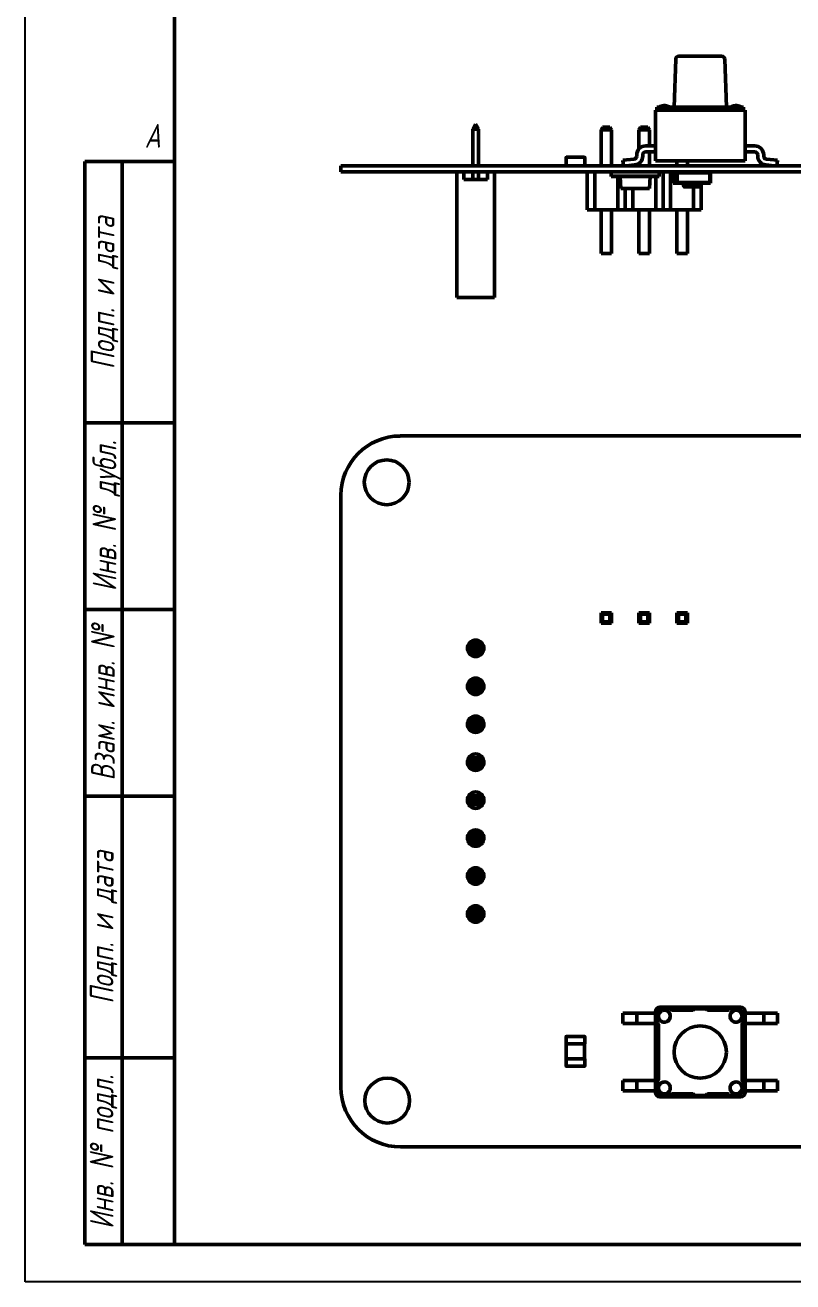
# Model space of a CAD drawing. Header units: millimetres. Extents: x -309 to 752, y -52 to 188.
# Drawn here: x 0 to 51.4, y 0 to 84.1 of the extents above; entities that cross this region are included whole.
import ezdxf
from ezdxf.enums import TextEntityAlignment as Align

# ---------------------------------------------------------------- set-up
doc = ezdxf.new("R2010")
doc.units = ezdxf.units.MM
doc.header["$LTSCALE"] = 0.5
for name, color, linetype, lineweight in [('Видимый контур (ГОСТ)', 7, 'Continuous', 50), ('Кромка (ГОСТ)', 7, 'Continuous', 50), ('Обозначение (ГОСТ)', 7, 'Continuous', 25), ('Эскизная геометрия (ГОСТ)', 7, 'Continuous', 50)]:
    doc.layers.add(name, color=color, linetype=linetype, lineweight=lineweight)
doc.styles.add('Альтернативный текст (ГОСТ)', font='', dxfattribs={"width": 0.8})
doc.styles.get('Альтернативный текст (ГОСТ)').set_extended_font_data('Arial', italic=True)

# ---------------------------------------------------------------- blocks, each defined once
blk = doc.blocks.new('Рамки ГОСТ - Рамка')
at = {"layer": 'Кромка (ГОСТ)', "lineweight": 25}
for p, q in [((0, 0), (0, 297)), ((420, 0), (0, 0))]:
    blk.add_line(p, q, dxfattribs=at)
at = {"layer": 'Кромка (ГОСТ)'}
for p, q in [((20, 292), (20, 5)), ((20, 5), (415, 5))]:
    blk.add_line(p, q, dxfattribs=at)
at = {"layer": 'Кромка (ГОСТ)', "insert": (16, 155), "char_height": 3.17, "width": 5.1335, "attachment_point": 1, "style": 'Альтернативный текст (ГОСТ)'}
blk.add_mtext('\\fGOST Common|b0|i1;\\H3.1700;A', dxfattribs=at)
blk = doc.blocks.new('ГОСТ - Доп. графы 1')
at = {"layer": 'Эскизная геометрия (ГОСТ)'}
for p, q in [((-12, 0), (-12, 145)), ((-12, 145), (0, 145)), ((-7, 145), (-7, 0)), ((-12, 110), (-7, 110)), ((-7, 110), (0, 110)), ((-12, 85), (-7, 85)), ((-7, 85), (0, 85)), ((-12, 60), (-7, 60)), ((-7, 60), (0, 60)), ((-12, 25), (-7, 25)), ((-7, 25), (0, 25)), ((0, 0), (-12, 0))]:
    blk.add_line(p, q, dxfattribs=at)
at = {"layer": 'Обозначение (ГОСТ)', "char_height": 3.17, "attachment_point": 5, "rotation": 90, "style": 'Альтернативный текст (ГОСТ)'}
for s, insert, width in [('\\fGOST Common|b0|i1;\\H3.1700;Подп. и дата', (-9.37, 127.41), 34.7679), ('\\fGOST Common|b0|i1;\\H3.1700;Инв. № дубл.', (-8.95, 97.55), 24.8438), ('\\fGOST Common|b0|i1;\\H3.1700;Взам. инв. №', (-9.58, 72.53), 24.8669), ('\\fGOST Common|b0|i1;\\H3.1700;Подп. и дата', (-9.5, 42.47), 35.1486), ('\\fGOST Common|b0|i1;\\H3.1700;Инв. № подл.', (-9.5, 12.41), 24.9618)]:
    blk.add_mtext(s, dxfattribs=dict(at, insert=insert, width=width))
at = {"layer": 'Обозначение (ГОСТ)', "lineweight": 30, "flags": 17}
for tag, p in [('Подп._и_дата_2', (-3.53, 127.51)), ('Инв._номер_дубликата', (-3.41, 97.47)), ('Взамен_инв._номера', (-3.46, 72.53)), ('Подп._и_дата_1', (-3.42, 42.35)), ('ИНВЕНТАРНЫЙ_НОМЕР', (-3.33, 12.68))]:
    blk.add_attdef(tag, text='', height=3.17, rotation=90, dxfattribs=at).set_placement(p, align=Align.MIDDLE_CENTER)

msp = doc.modelspace()

# ---------------------------------------------------------------- linework, layer by layer
at = {"layer": 'Видимый контур (ГОСТ)'}
for p, q in [((43.548, 81.839), (43.436, 78.632)), ((43.748, 82.032), (46.624, 82.032)), ((46.824, 81.839), (46.936, 78.632)), ((42.186, 75.032), (42.186, 78.432)), ((42.186, 78.432), (42.486, 78.432)), ((42.286, 78.632), (42.786, 78.632)), ((42.286, 78.632), (42.286, 78.432)), ((42.386, 78.632), (42.386, 78.632)), ((42.486, 78.432), (47.886, 78.432)), ((42.786, 78.632), (43.144, 78.632)), ((43.144, 78.632), (43.215, 78.632)), ((43.186, 78.632), (43.186, 78.632)), ((43.215, 78.632), (43.257, 78.632)), ((43.257, 78.632), (43.327, 78.632)), ((43.327, 78.632), (44.644, 78.632)), ((44.644, 78.632), (44.715, 78.632)), ((44.715, 78.632), (44.757, 78.632)), ((44.757, 78.632), (44.827, 78.632)), ((44.827, 78.632), (45.544, 78.632)), ((45.544, 78.632), (45.615, 78.632)), ((45.615, 78.632), (45.657, 78.632)), ((45.657, 78.632), (45.727, 78.632)), ((45.727, 78.632), (47.044, 78.632)), ((47.044, 78.632), (47.115, 78.632)), ((47.115, 78.632), (47.157, 78.632)), ((47.157, 78.632), (47.227, 78.632)), ((47.186, 78.632), (47.186, 78.632)), ((47.186, 78.632), (47.186, 78.632)), ((47.227, 78.632), (47.586, 78.632)), ((47.586, 78.632), (48.086, 78.632)), ((47.886, 78.432), (48.186, 78.432)), ((47.986, 78.632), (47.986, 78.632)), ((47.986, 78.632), (47.986, 78.632)), ((48.086, 78.632), (48.086, 78.432)), ((48.186, 78.432), (48.186, 75.032)), ((29.956, 77.144), (30.156, 77.491)), ((30.156, 77.491), (30.356, 77.144)), ((29.956, 74.702), (29.956, 77.144)), ((30.356, 77.144), (29.956, 77.144)), ((30.356, 77.144), (30.356, 74.702)), ((38.546, 77.117), (38.646, 77.291)), ((38.546, 74.702), (38.546, 77.117)), ((39.246, 77.117), (38.546, 77.117)), ((39.146, 77.291), (38.646, 77.291)), ((39.246, 77.117), (39.146, 77.291)), ((39.246, 74.702), (39.246, 77.117)), ((41.086, 77.117), (41.186, 77.291)), ((41.086, 75.829), (41.086, 77.117)), ((41.786, 77.117), (41.086, 77.117)), ((41.686, 77.291), (41.186, 77.291)), ((41.786, 77.117), (41.686, 77.291)), ((41.786, 76.032), (41.786, 77.117)), ((41.536, 76.032), (42.186, 76.032)), ((48.836, 76.032), (48.186, 76.032)), ((36.211, 75.262), (36.211, 74.702)), ((37.451, 75.272), (36.221, 75.272)), ((37.461, 74.702), (37.461, 75.262)), ((40.757, 75.157), (40.009, 75.079)), ((40.048, 74.702), (40.009, 75.079)), ((40.936, 75.432), (40.936, 75.356)), ((41.086, 74.702), (41.086, 74.869)), ((41.336, 75.432), (41.336, 75.356)), ((41.536, 75.632), (42.186, 75.632)), ((41.786, 74.702), (41.786, 75.632)), ((42.486, 75.032), (42.186, 75.032)), ((42.486, 75.032), (47.886, 75.032)), ((43.626, 74.702), (43.626, 75.032)), ((44.326, 74.702), (44.326, 75.032)), ((48.186, 75.032), (47.886, 75.032)), ((48.836, 75.632), (48.186, 75.632)), ((49.036, 75.432), (49.036, 75.356)), ((49.436, 75.432), (49.436, 75.356)), ((49.615, 75.157), (50.363, 75.079)), ((50.363, 75.079), (50.323, 74.702)), ((21.136, 74.702), (21.136, 74.291)), ((25.136, 74.702), (21.136, 74.702)), ((25.136, 74.291), (21.136, 74.291)), ((25.136, 74.702), (95.936, 74.702)), ((25.136, 74.291), (95.936, 74.291)), ((28.886, 65.891), (28.886, 74.291)), ((29.356, 73.791), (29.356, 74.291)), ((29.956, 73.791), (29.956, 74.291)), ((30.356, 74.291), (30.356, 73.791)), ((30.956, 74.291), (30.956, 73.791)), ((31.426, 65.891), (31.426, 74.291)), ((37.626, 74.291), (37.626, 73.751)), ((38.126, 74.291), (38.126, 71.751)), ((39.236, 74.291), (39.236, 74.001)), ((40.799, 74.759), (40.254, 74.702)), ((42.436, 74.291), (42.436, 74.001)), ((42.706, 74.291), (42.706, 73.751)), ((42.706, 73.751), (42.706, 74.291)), ((43.206, 74.291), (43.206, 71.751)), ((43.386, 73.541), (43.386, 74.291)), ((43.436, 74.241), (43.466, 74.241)), ((43.436, 73.591), (43.436, 74.241)), ((43.436, 73.591), (43.436, 74.241)), ((43.466, 74.241), (43.436, 74.241)), ((43.466, 74.291), (43.466, 74.141)), ((43.466, 74.141), (43.586, 74.141)), ((43.586, 73.541), (43.586, 74.291)), ((43.636, 74.241), (43.986, 74.241)), ((43.636, 73.591), (43.636, 74.241)), ((43.636, 74.241), (45.836, 74.241)), ((43.636, 73.591), (43.636, 74.241)), ((43.986, 74.241), (43.986, 74.291)), ((44.746, 74.291), (44.746, 74.241)), ((45.246, 74.241), (45.246, 74.291)), ((45.286, 74.291), (45.286, 74.241)), ((45.486, 74.241), (45.486, 74.291)), ((45.836, 74.241), (45.486, 74.241)), ((45.836, 73.591), (45.836, 74.241)), ((45.836, 73.591), (45.836, 74.241)), ((45.886, 73.541), (45.886, 74.291)), ((49.573, 74.759), (50.117, 74.702)), ((30.956, 73.791), (29.356, 73.791)), ((37.626, 73.751), (37.626, 71.751)), ((42.436, 74.001), (39.236, 74.001)), ((39.236, 73.991), (39.236, 74.001)), ((42.436, 74.001), (39.236, 74.001)), ((39.236, 73.991), (39.836, 73.991)), ((39.666, 73.991), (39.666, 71.751)), ((39.836, 73.991), (41.836, 73.991)), ((39.836, 73.991), (39.878, 73.191)), ((39.878, 73.191), (41.794, 73.191)), ((40.166, 73.191), (40.166, 71.751)), ((40.166, 73.191), (40.166, 71.751)), ((40.666, 73.191), (40.666, 71.751)), ((41.794, 73.191), (41.836, 73.991)), ((42.436, 73.991), (41.836, 73.991)), ((41.849, 73.981), (41.849, 73.991)), ((41.849, 73.981), (42.148, 73.981)), ((42.148, 73.981), (42.148, 73.991)), ((42.206, 73.991), (42.206, 71.751)), ((42.436, 73.991), (42.436, 74.001)), ((42.706, 73.751), (42.706, 71.751)), ((42.706, 73.751), (42.706, 71.751)), ((43.386, 73.541), (43.586, 73.541)), ((43.436, 73.591), (43.586, 73.591)), ((43.586, 73.591), (43.436, 73.591)), ((43.586, 73.541), (43.786, 73.541)), ((43.636, 73.591), (43.786, 73.591)), ((45.836, 73.591), (43.636, 73.591)), ((43.786, 73.591), (43.786, 73.541)), ((43.786, 73.541), (43.986, 73.541)), ((43.943, 73.531), (43.943, 73.541)), ((43.986, 73.541), (43.986, 73.591)), ((43.986, 73.591), (45.486, 73.591)), ((43.986, 73.541), (45.486, 73.541)), ((44.083, 73.328), (44.026, 73.541)), ((44.131, 73.291), (44.159, 73.291)), ((44.139, 73.531), (44.139, 73.541)), ((44.159, 73.291), (44.228, 73.291)), ((45.044, 73.291), (44.228, 73.291)), ((44.278, 73.531), (44.278, 73.541)), ((44.4, 73.531), (44.4, 73.541)), ((44.441, 73.531), (44.441, 73.541)), ((44.579, 73.531), (44.579, 73.541)), ((44.713, 73.531), (44.713, 73.541)), ((44.746, 73.291), (44.746, 71.751)), ((44.749, 73.531), (44.749, 73.541)), ((44.779, 73.531), (44.779, 73.541)), ((44.779, 73.531), (44.885, 73.531)), ((44.885, 73.531), (44.885, 73.541)), ((45.021, 73.531), (45.021, 73.541)), ((45.044, 73.291), (45.112, 73.291)), ((45.057, 73.531), (45.057, 73.541)), ((45.112, 73.291), (45.14, 73.291)), ((45.243, 73.531), (45.188, 73.328)), ((45.195, 73.531), (45.195, 73.541)), ((45.246, 73.531), (45.246, 71.751)), ((45.328, 73.531), (45.328, 73.541)), ((45.486, 73.541), (45.486, 73.591)), ((45.486, 73.541), (45.686, 73.541)), ((45.836, 73.591), (45.686, 73.591)), ((45.686, 73.591), (45.686, 73.541)), ((45.886, 73.541), (45.686, 73.541)), ((38.126, 71.751), (37.626, 71.751)), ((39.666, 71.751), (38.126, 71.751)), ((38.546, 71.751), (38.546, 69.541)), ((39.246, 71.751), (39.246, 69.541)), ((40.166, 71.751), (39.666, 71.751)), ((40.666, 71.751), (40.166, 71.751)), ((42.206, 71.751), (40.666, 71.751)), ((41.086, 71.751), (41.086, 69.541)), ((41.786, 71.751), (41.786, 69.541)), ((42.706, 71.751), (42.206, 71.751)), ((43.206, 71.751), (42.706, 71.751)), ((44.746, 71.751), (43.206, 71.751)), ((43.626, 71.751), (43.626, 69.541)), ((44.326, 71.751), (44.326, 69.541)), ((45.246, 71.751), (44.746, 71.751)), ((38.546, 69.541), (38.546, 68.841)), ((39.246, 69.541), (39.246, 68.841)), ((41.086, 69.541), (41.086, 68.841)), ((41.786, 69.541), (41.786, 68.841)), ((43.626, 69.541), (43.626, 68.841)), ((44.326, 69.541), (44.326, 68.841)), ((38.546, 68.841), (39.246, 68.841)), ((41.086, 68.841), (41.786, 68.841)), ((43.626, 68.841), (44.326, 68.841)), ((28.886, 65.891), (31.426, 65.891)), ((95.936, 56.633), (25.102, 56.618)), ((21.136, 52.651), (21.136, 13.033)), ((38.546, 44.083), (38.546, 44.783)), ((38.546, 44.783), (39.246, 44.783)), ((38.646, 44.683), (38.546, 44.783)), ((38.646, 44.183), (38.646, 44.683)), ((38.646, 44.683), (39.146, 44.683)), ((39.146, 44.683), (39.246, 44.783)), ((39.146, 44.683), (39.146, 44.183)), ((39.246, 44.783), (39.246, 44.083)), ((41.086, 44.083), (41.086, 44.783)), ((41.086, 44.783), (41.786, 44.783)), ((41.186, 44.683), (41.086, 44.783)), ((41.186, 44.183), (41.186, 44.683)), ((41.186, 44.683), (41.686, 44.683)), ((41.686, 44.683), (41.786, 44.783)), ((41.686, 44.683), (41.686, 44.183)), ((41.786, 44.783), (41.786, 44.083)), ((43.626, 44.083), (43.626, 44.783)), ((43.626, 44.783), (44.326, 44.783)), ((43.726, 44.683), (43.626, 44.783)), ((43.726, 44.183), (43.726, 44.683)), ((43.726, 44.683), (44.226, 44.683)), ((44.226, 44.683), (44.326, 44.783)), ((44.226, 44.683), (44.226, 44.183)), ((44.326, 44.783), (44.326, 44.083)), ((38.546, 44.083), (38.646, 44.183)), ((39.246, 44.083), (38.546, 44.083)), ((39.146, 44.183), (38.646, 44.183)), ((39.246, 44.083), (39.146, 44.183)), ((41.086, 44.083), (41.186, 44.183)), ((41.786, 44.083), (41.086, 44.083)), ((41.686, 44.183), (41.186, 44.183)), ((41.786, 44.083), (41.686, 44.183)), ((43.626, 44.083), (43.726, 44.183)), ((44.326, 44.083), (43.626, 44.083)), ((44.226, 44.183), (43.726, 44.183)), ((44.326, 44.083), (44.226, 44.183)), ((29.956, 42.703), (29.956, 42.915)), ((30.356, 42.915), (30.356, 42.703)), ((29.806, 42.053), (29.806, 42.753)), ((29.806, 42.753), (29.956, 42.753)), ((29.956, 42.103), (29.956, 42.703)), ((29.956, 42.703), (30.356, 42.703)), ((30.156, 42.503), (29.956, 42.703)), ((29.956, 42.103), (30.156, 42.303)), ((29.956, 41.89), (29.956, 42.103)), ((30.356, 42.103), (29.956, 42.103)), ((30.356, 42.703), (30.156, 42.503)), ((30.156, 42.503), (30.156, 42.303)), ((30.156, 42.303), (30.356, 42.103)), ((30.356, 42.753), (30.506, 42.753)), ((30.356, 42.703), (30.356, 42.103)), ((30.356, 42.103), (30.356, 41.89)), ((30.506, 42.753), (30.506, 42.053)), ((29.956, 42.053), (29.806, 42.053)), ((30.506, 42.053), (30.356, 42.053)), ((29.806, 39.513), (29.806, 40.213)), ((29.806, 40.213), (29.956, 40.213)), ((29.956, 40.163), (29.956, 40.375)), ((29.956, 39.563), (29.956, 40.163)), ((29.956, 40.163), (30.356, 40.163)), ((30.156, 39.963), (29.956, 40.163)), ((29.956, 39.563), (30.156, 39.763)), ((29.956, 39.35), (29.956, 39.563)), ((30.356, 39.563), (29.956, 39.563)), ((30.356, 40.163), (30.156, 39.963)), ((30.156, 39.963), (30.156, 39.763)), ((30.156, 39.763), (30.356, 39.563)), ((30.356, 40.375), (30.356, 40.163)), ((30.356, 40.213), (30.506, 40.213)), ((30.356, 40.163), (30.356, 39.563)), ((30.356, 39.563), (30.356, 39.35)), ((30.506, 40.213), (30.506, 39.513)), ((29.956, 39.513), (29.806, 39.513)), ((30.506, 39.513), (30.356, 39.513)), ((29.806, 36.973), (29.806, 37.673)), ((29.806, 37.673), (29.956, 37.673)), ((29.956, 37.623), (29.956, 37.835)), ((29.956, 37.023), (29.956, 37.623)), ((29.956, 37.623), (30.356, 37.623)), ((30.156, 37.423), (29.956, 37.623)), ((29.956, 37.023), (30.156, 37.223)), ((29.956, 36.81), (29.956, 37.023)), ((30.356, 37.023), (29.956, 37.023)), ((30.356, 37.623), (30.156, 37.423)), ((30.156, 37.423), (30.156, 37.223)), ((30.156, 37.223), (30.356, 37.023)), ((30.356, 37.835), (30.356, 37.623)), ((30.356, 37.673), (30.506, 37.673)), ((30.356, 37.623), (30.356, 37.023)), ((30.356, 37.023), (30.356, 36.81)), ((30.506, 37.673), (30.506, 36.973)), ((29.956, 36.973), (29.806, 36.973)), ((30.506, 36.973), (30.356, 36.973)), ((29.806, 34.433), (29.806, 35.133)), ((29.806, 35.133), (29.956, 35.133)), ((29.956, 35.083), (29.956, 35.295)), ((29.956, 34.483), (29.956, 35.083)), ((29.956, 35.083), (30.356, 35.083)), ((30.156, 34.883), (29.956, 35.083)), ((29.956, 34.483), (30.156, 34.683)), ((30.356, 35.083), (30.156, 34.883)), ((30.156, 34.883), (30.156, 34.683)), ((30.156, 34.683), (30.356, 34.483)), ((30.356, 35.295), (30.356, 35.083)), ((30.356, 35.133), (30.506, 35.133)), ((30.356, 35.083), (30.356, 34.483)), ((30.506, 35.133), (30.506, 34.433)), ((29.956, 34.433), (29.806, 34.433)), ((29.956, 34.27), (29.956, 34.483)), ((30.356, 34.483), (29.956, 34.483)), ((30.356, 34.483), (30.356, 34.27)), ((30.506, 34.433), (30.356, 34.433)), ((29.806, 31.893), (29.806, 32.593)), ((29.806, 32.593), (29.956, 32.593)), ((29.956, 32.543), (29.956, 32.755)), ((29.956, 31.943), (29.956, 32.543)), ((29.956, 32.543), (30.356, 32.543)), ((30.156, 32.343), (29.956, 32.543)), ((29.956, 31.943), (30.156, 32.143)), ((30.356, 32.543), (30.156, 32.343)), ((30.156, 32.343), (30.156, 32.143)), ((30.156, 32.143), (30.356, 31.943)), ((30.356, 32.755), (30.356, 32.543)), ((30.356, 32.593), (30.506, 32.593)), ((30.356, 32.543), (30.356, 31.943)), ((30.506, 32.593), (30.506, 31.893)), ((29.956, 31.893), (29.806, 31.893)), ((29.956, 31.73), (29.956, 31.943)), ((30.356, 31.943), (29.956, 31.943)), ((30.356, 31.943), (30.356, 31.73)), ((30.506, 31.893), (30.356, 31.893)), ((29.806, 29.353), (29.806, 30.053)), ((29.806, 30.053), (29.956, 30.053)), ((29.956, 30.003), (29.956, 30.215)), ((29.956, 29.403), (29.956, 30.003)), ((29.956, 30.003), (30.356, 30.003)), ((30.156, 29.803), (29.956, 30.003)), ((29.956, 29.403), (30.156, 29.603)), ((30.356, 30.003), (30.156, 29.803)), ((30.156, 29.803), (30.156, 29.603)), ((30.156, 29.603), (30.356, 29.403)), ((30.356, 30.215), (30.356, 30.003)), ((30.356, 30.053), (30.506, 30.053)), ((30.356, 30.003), (30.356, 29.403)), ((30.506, 30.053), (30.506, 29.353)), ((29.956, 29.353), (29.806, 29.353)), ((29.956, 29.19), (29.956, 29.403)), ((30.356, 29.403), (29.956, 29.403)), ((30.356, 29.403), (30.356, 29.19)), ((30.506, 29.353), (30.356, 29.353)), ((29.806, 26.813), (29.806, 27.513)), ((29.806, 27.513), (29.956, 27.513)), ((29.956, 27.463), (29.956, 27.675)), ((29.956, 26.863), (29.956, 27.463)), ((29.956, 27.463), (30.356, 27.463)), ((30.156, 27.263), (29.956, 27.463)), ((29.956, 26.863), (30.156, 27.063)), ((30.356, 27.463), (30.156, 27.263)), ((30.156, 27.263), (30.156, 27.063)), ((30.156, 27.063), (30.356, 26.863)), ((30.356, 27.675), (30.356, 27.463)), ((30.356, 27.513), (30.506, 27.513)), ((30.356, 27.463), (30.356, 26.863)), ((30.506, 27.513), (30.506, 26.813)), ((29.956, 26.813), (29.806, 26.813)), ((29.956, 26.65), (29.956, 26.863)), ((30.356, 26.863), (29.956, 26.863)), ((30.356, 26.863), (30.356, 26.65)), ((30.506, 26.813), (30.356, 26.813)), ((29.806, 24.273), (29.806, 24.973)), ((29.806, 24.973), (29.956, 24.973)), ((29.956, 24.923), (29.956, 25.135)), ((29.956, 24.323), (29.956, 24.923)), ((29.956, 24.923), (30.356, 24.923)), ((30.156, 24.723), (29.956, 24.923)), ((29.956, 24.323), (30.156, 24.523)), ((30.356, 24.923), (30.156, 24.723)), ((30.156, 24.723), (30.156, 24.523)), ((30.156, 24.523), (30.356, 24.323)), ((30.356, 25.135), (30.356, 24.923)), ((30.356, 24.973), (30.506, 24.973)), ((30.356, 24.923), (30.356, 24.323)), ((30.506, 24.973), (30.506, 24.273)), ((29.956, 24.273), (29.806, 24.273)), ((29.956, 24.11), (29.956, 24.323)), ((30.356, 24.323), (29.956, 24.323)), ((30.356, 24.323), (30.356, 24.11)), ((30.506, 24.273), (30.356, 24.273)), ((40.757, 17.983), (40.009, 17.983)), ((40.009, 17.283), (40.009, 17.983)), ((40.936, 17.983), (40.757, 17.983)), ((40.936, 17.283), (40.936, 17.983)), ((41.536, 17.983), (40.936, 17.983)), ((41.536, 17.983), (42.186, 17.983)), ((42.186, 18.083), (42.186, 12.683)), ((42.286, 17.783), (42.286, 17.424)), ((47.886, 18.383), (42.486, 18.383)), ((43.144, 18.283), (42.786, 18.283)), ((43.257, 18.212), (43.215, 18.253)), ((44.644, 18.183), (43.327, 18.183)), ((44.757, 18.253), (44.715, 18.212)), ((45.544, 18.283), (44.827, 18.283)), ((45.657, 18.212), (45.615, 18.253)), ((47.044, 18.183), (45.727, 18.183)), ((47.157, 18.253), (47.115, 18.212)), ((47.586, 18.283), (47.227, 18.283)), ((48.086, 17.424), (48.086, 17.783)), ((48.186, 12.683), (48.186, 18.083)), ((48.836, 17.983), (48.186, 17.983)), ((48.836, 17.983), (49.436, 17.983)), ((49.436, 17.983), (49.615, 17.983)), ((49.436, 17.983), (49.436, 17.283)), ((49.615, 17.983), (50.363, 17.983)), ((50.363, 17.983), (50.363, 17.283)), ((40.757, 17.283), (40.009, 17.283)), ((40.936, 17.283), (40.757, 17.283)), ((41.536, 17.283), (40.936, 17.283)), ((41.536, 17.283), (42.186, 17.283)), ((42.315, 17.353), (42.357, 17.312)), ((42.386, 17.241), (42.386, 13.524)), ((47.986, 13.524), (47.986, 17.241)), ((48.015, 17.312), (48.057, 17.353)), ((48.836, 17.283), (48.186, 17.283)), ((48.836, 17.283), (49.436, 17.283)), ((49.436, 17.283), (49.615, 17.283)), ((49.615, 17.283), (50.363, 17.283)), ((36.211, 15.933), (36.211, 16.423)), ((36.221, 16.433), (37.451, 16.433)), ((37.461, 16.423), (37.461, 15.933)), ((36.221, 15.933), (36.211, 15.933)), ((36.221, 15.933), (37.451, 15.933)), ((36.221, 15.933), (36.221, 14.933)), ((37.461, 15.933), (37.451, 15.933)), ((37.451, 15.933), (37.451, 14.933)), ((36.211, 14.933), (36.211, 14.443)), ((36.221, 14.933), (36.211, 14.933)), ((36.221, 14.933), (37.451, 14.933)), ((36.221, 14.433), (37.451, 14.433)), ((37.461, 14.933), (37.451, 14.933)), ((37.461, 14.443), (37.461, 14.933)), ((40.757, 13.483), (40.009, 13.483)), ((40.009, 12.783), (40.009, 13.483)), ((40.936, 13.483), (40.757, 13.483)), ((40.936, 12.783), (40.936, 13.483)), ((41.536, 13.483), (40.936, 13.483)), ((41.536, 13.483), (42.186, 13.483)), ((48.836, 13.483), (48.186, 13.483)), ((48.836, 13.483), (49.436, 13.483)), ((49.436, 13.483), (49.615, 13.483)), ((49.436, 13.483), (49.436, 12.783)), ((49.615, 13.483), (50.363, 13.483)), ((50.363, 13.483), (50.363, 12.783)), ((40.757, 12.783), (40.009, 12.783)), ((40.936, 12.783), (40.757, 12.783)), ((41.536, 12.783), (40.936, 12.783)), ((41.536, 12.783), (42.186, 12.783)), ((42.286, 13.341), (42.286, 12.983)), ((42.357, 13.453), (42.315, 13.412)), ((48.057, 13.412), (48.015, 13.453)), ((48.086, 12.983), (48.086, 13.341)), ((48.836, 12.783), (48.186, 12.783)), ((48.836, 12.783), (49.436, 12.783)), ((49.436, 12.783), (49.615, 12.783)), ((49.615, 12.783), (50.363, 12.783)), ((42.486, 12.383), (47.886, 12.383)), ((42.786, 12.483), (43.144, 12.483)), ((43.215, 12.512), (43.257, 12.553)), ((43.327, 12.583), (44.644, 12.583)), ((44.715, 12.553), (44.757, 12.512)), ((44.827, 12.483), (45.544, 12.483)), ((45.615, 12.512), (45.657, 12.553)), ((45.727, 12.583), (47.044, 12.583)), ((47.115, 12.553), (47.157, 12.512)), ((47.227, 12.483), (47.586, 12.483)), ((25.136, 9.033), (95.936, 9.033))]:
    msp.add_line(p, q, dxfattribs=at)
for centre, radius in [((24.202, 53.518), 1.5), ((30.156, 42.403), 0.55), ((30.156, 39.863), 0.55), ((30.156, 37.323), 0.55), ((30.156, 34.783), 0.55), ((30.156, 32.243), 0.55), ((30.156, 29.703), 0.55), ((30.156, 27.163), 0.55), ((30.156, 24.623), 0.55), ((45.186, 15.383), 1.75), ((24.236, 12.133), 1.5)]:
    msp.add_circle(centre, radius, dxfattribs=at)
for centre, radius, start, end in [((43.748, 81.832), 0.2, 90, 178), ((46.624, 81.832), 0.2, 2, 90), ((41.536, 75.432), 0.6, 90, 180), ((48.836, 75.432), 0.6, 0, 90), ((36.221, 75.262), 0.01, 90, 180), ((37.451, 75.262), 0.01, 0, 90), ((40.736, 75.356), 0.2, 276, 0), ((40.736, 75.356), 0.6, 276, 0), ((41.536, 75.432), 0.2, 90, 180), ((48.836, 75.432), 0.2, 0, 90), ((49.636, 75.356), 0.6, 180, 264), ((49.636, 75.356), 0.2, 180, 264), ((45.581, 74.091), 0.2, 118.45668, 131.40961), ((44.131, 73.341), 0.05, 195, 270), ((45.14, 73.341), 0.05, 270, 345), ((25.103, 52.65), 3.967, 90.019, 179.99543), ((42.486, 18.083), 0.3, 90, 180), ((42.786, 17.783), 0.5, 90, 180), ((43.144, 18.183), 0.1, 45, 90), ((43.327, 18.283), 0.1, 225, 270), ((44.644, 18.283), 0.1, 270, 315), ((44.827, 18.183), 0.1, 90, 135), ((45.544, 18.183), 0.1, 45, 90), ((45.727, 18.283), 0.1, 225, 270), ((47.044, 18.283), 0.1, 270, 315), ((47.227, 18.183), 0.1, 90, 135), ((47.586, 17.783), 0.5, 0, 90), ((47.886, 18.083), 0.3, 0, 90), ((42.386, 17.424), 0.1, 180, 225), ((42.286, 17.241), 0.1, 0, 45), ((48.086, 17.241), 0.1, 135, 180), ((47.986, 17.424), 0.1, 315, 0), ((36.221, 16.423), 0.01, 90, 180), ((37.451, 16.423), 0.01, 0, 90), ((36.221, 14.443), 0.01, 180, 270), ((37.451, 14.443), 0.01, 270, 0), ((42.286, 13.524), 0.1, 315, 0), ((48.086, 13.524), 0.1, 180, 225), ((25.137, 13.034), 4.001, 180.02084, 269.97916), ((42.486, 12.683), 0.3, 180, 270), ((42.386, 13.341), 0.1, 135, 180), ((42.786, 12.983), 0.5, 180, 270), ((47.586, 12.983), 0.5, 270, 0), ((47.886, 12.683), 0.3, 270, 0), ((47.986, 13.341), 0.1, 0, 45), ((43.144, 12.583), 0.1, 270, 315), ((43.327, 12.483), 0.1, 90, 135), ((44.644, 12.483), 0.1, 45, 90), ((44.827, 12.583), 0.1, 225, 270), ((45.544, 12.583), 0.1, 270, 315), ((45.727, 12.483), 0.1, 90, 135), ((47.044, 12.483), 0.1, 45, 90), ((47.227, 12.583), 0.1, 225, 270)]:
    msp.add_arc(centre, radius, start, end, dxfattribs=at)
for points, knots in [([(42.386, 78.632), (42.504, 78.675), (42.625, 78.722), (42.876, 78.739), (43, 78.697), (43.141, 78.648), (43.163, 78.64), (43.186, 78.632)], [0, 0, 0, 0, 0.03779108, 0.03779108, 0.07529886, 0.07529886, 0.08244219, 0.08244219, 0.08244219, 0.08244219]), ([(42.386, 78.632), (42.386, 78.632), (42.386, 78.632), (42.386, 78.632), (42.397, 78.632), (42.438, 78.632), (42.468, 78.632), (42.544, 78.632), (42.589, 78.632), (42.686, 78.632), (42.735, 78.632), (42.786, 78.632)], [0.3151734, 0.3151734, 0.3151734, 0.3151734, 0.31561736, 0.31561736, 0.33133456, 0.33133456, 0.34705575, 0.34705575, 0.36309446, 0.36309446, 0.37821113, 0.37821113, 0.37821113, 0.37821113]), ([(42.786, 78.632), (42.789, 78.632), (42.792, 78.632), (42.848, 78.632), (42.901, 78.632), (42.998, 78.632), (43.042, 78.632), (43.114, 78.632), (43.142, 78.632), (43.177, 78.632), (43.186, 78.632), (43.186, 78.632)], [0.12607534, 0.12607534, 0.12607534, 0.12607534, 0.12697825, 0.12697825, 0.14299908, 0.14299908, 0.15904083, 0.15904083, 0.1747502, 0.1747502, 0.18911282, 0.18911282, 0.18911282, 0.18911282]), ([(47.186, 78.632), (47.304, 78.675), (47.425, 78.722), (47.676, 78.739), (47.8, 78.697), (47.941, 78.648), (47.963, 78.64), (47.986, 78.632)], [0, 0, 0, 0, 0.03779108, 0.03779108, 0.07529886, 0.07529886, 0.08244219, 0.08244219, 0.08244219, 0.08244219]), ([(47.186, 78.632), (47.245, 78.653), (47.305, 78.674), (47.415, 78.708), (47.467, 78.721), (47.568, 78.734), (47.619, 78.733), (47.725, 78.717), (47.781, 78.701), (47.886, 78.667), (47.936, 78.65), (47.986, 78.632)], [0, 0, 0, 0, 0.01890499, 0.01890499, 0.03469463, 0.03469463, 0.04965366, 0.04965366, 0.06683907, 0.06683907, 0.08273735, 0.08273735, 0.08273735, 0.08273735]), ([(47.186, 78.632), (47.186, 78.632), (47.186, 78.632), (47.186, 78.632), (47.197, 78.632), (47.238, 78.632), (47.267, 78.632), (47.343, 78.632), (47.388, 78.632), (47.485, 78.632), (47.535, 78.632), (47.586, 78.632)], [0.31517005, 0.31517005, 0.31517005, 0.31517005, 0.31549912, 0.31549912, 0.33121899, 0.33121899, 0.34693986, 0.34693986, 0.36296611, 0.36296611, 0.37820749, 0.37820749, 0.37820749, 0.37820749]), ([(47.186, 78.632), (47.186, 78.632), (47.186, 78.632), (47.186, 78.632), (47.186, 78.632), (47.186, 78.632)], [0.3151733972, 0.3151733972, 0.3151733972, 0.3151733972, 0.3156173563, 0.3156173563, 0.3160928037, 0.3160928037, 0.3160928037, 0.3160928037]), ([(47.586, 78.632), (47.588, 78.632), (47.591, 78.632), (47.647, 78.632), (47.7, 78.632), (47.797, 78.632), (47.841, 78.632), (47.913, 78.632), (47.941, 78.632), (47.977, 78.632), (47.986, 78.632), (47.986, 78.632)], [0.12607363, 0.12607363, 0.12607363, 0.12607363, 0.12685775, 0.12685775, 0.14289927, 0.14289927, 0.15879538, 0.15879538, 0.17450795, 0.17450795, 0.18910975, 0.18910975, 0.18910975, 0.18910975]), ([(43.943, 73.531), (43.943, 73.531), (43.943, 73.531), (43.944, 73.531), (43.945, 73.531), (43.947, 73.531), (43.949, 73.531), (43.952, 73.531), (43.956, 73.531), (43.96, 73.531), (43.964, 73.531), (43.969, 73.531), (43.975, 73.531), (43.98, 73.531), (43.987, 73.531), (43.993, 73.531), (44, 73.531), (44.008, 73.531), (44.016, 73.531), (44.023, 73.531), (44.027, 73.531), (44.029, 73.531)], [0, 0, 0, 0, 0.0685946, 0.133246, 0.1943126, 0.2512792, 0.3045134, 0.3542349, 0.4004806, 0.4434108, 0.4840149, 0.5232523, 0.5610424, 0.5979002, 0.6335185, 0.6683144, 0.7024957, 0.7366854, 0.7702932, 0.8034373, 0.8227819, 0.8227819, 0.8227819, 0.8227819]), ([(44.139, 73.531), (44.139, 73.531), (44.139, 73.531), (44.14, 73.531), (44.141, 73.531), (44.143, 73.531), (44.146, 73.531), (44.149, 73.531), (44.153, 73.531), (44.157, 73.531), (44.161, 73.531), (44.167, 73.531), (44.172, 73.531), (44.178, 73.531), (44.185, 73.531), (44.191, 73.531), (44.199, 73.531), (44.206, 73.531), (44.214, 73.531), (44.222, 73.531), (44.231, 73.531), (44.24, 73.531), (44.249, 73.531), (44.258, 73.531), (44.268, 73.531), (44.275, 73.531), (44.278, 73.531)], [0, 0, 0, 0, 0.044014, 0.087434, 0.130118, 0.172554, 0.214555, 0.256298, 0.298438, 0.340849, 0.382715, 0.423924, 0.464246, 0.504074, 0.543862, 0.583567, 0.623094, 0.663229, 0.703551, 0.743938, 0.784541, 0.82575, 0.867757, 0.910745, 0.954914, 1, 1, 1, 1]), ([(44.278, 73.531), (44.282, 73.531), (44.29, 73.531), (44.301, 73.531), (44.312, 73.531), (44.323, 73.531), (44.333, 73.531), (44.343, 73.531), (44.352, 73.531), (44.36, 73.531), (44.368, 73.531), (44.375, 73.531), (44.382, 73.531), (44.387, 73.531), (44.392, 73.531), (44.395, 73.531), (44.398, 73.531), (44.4, 73.531), (44.4, 73.531)], [0, 0, 0, 0, 0.065421, 0.128708, 0.190236, 0.250724, 0.310637, 0.370766, 0.431615, 0.493523, 0.555883, 0.617342, 0.678668, 0.740711, 0.802985, 0.866803, 0.932347, 1, 1, 1, 1]), ([(44.441, 73.531), (44.441, 73.531), (44.441, 73.531), (44.442, 73.531), (44.444, 73.531), (44.445, 73.531), (44.448, 73.531), (44.451, 73.531), (44.455, 73.531), (44.459, 73.531), (44.464, 73.531), (44.469, 73.531), (44.474, 73.531), (44.48, 73.531), (44.487, 73.531), (44.494, 73.531), (44.501, 73.531), (44.509, 73.531), (44.517, 73.531), (44.525, 73.531), (44.534, 73.531), (44.542, 73.531), (44.551, 73.531), (44.56, 73.531), (44.57, 73.531), (44.576, 73.531), (44.579, 73.531)], [0, 0, 0, 0, 0.065063, 0.126773, 0.185516, 0.240765, 0.29298, 0.34225, 0.388919, 0.432776, 0.474628, 0.514775, 0.553606, 0.591426, 0.628028, 0.663804, 0.698984, 0.733591, 0.767628, 0.801208, 0.834264, 0.866981, 0.89972, 0.932702, 0.966176, 1, 1, 1, 1]), ([(44.579, 73.531), (44.582, 73.531), (44.589, 73.531), (44.598, 73.531), (44.607, 73.531), (44.616, 73.531), (44.624, 73.531), (44.632, 73.531), (44.64, 73.531), (44.648, 73.531), (44.656, 73.531), (44.663, 73.531), (44.669, 73.531), (44.675, 73.531), (44.681, 73.531), (44.687, 73.531), (44.692, 73.531), (44.696, 73.531), (44.7, 73.531), (44.704, 73.531), (44.706, 73.531), (44.709, 73.531), (44.711, 73.531), (44.712, 73.531), (44.713, 73.531), (44.713, 73.531), (44.713, 73.531)], [0, 0, 0, 0, 0.033787, 0.066622, 0.099285, 0.131361, 0.163585, 0.196104, 0.228902, 0.262158, 0.295991, 0.330218, 0.36506, 0.400951, 0.43762, 0.475708, 0.515381, 0.556414, 0.599765, 0.646424, 0.696431, 0.749782, 0.806573, 0.867436, 0.931887, 1, 1, 1, 1]), ([(44.749, 73.531), (44.749, 73.531), (44.749, 73.531), (44.751, 73.531), (44.753, 73.531), (44.756, 73.531), (44.761, 73.531), (44.766, 73.531), (44.772, 73.531), (44.777, 73.531), (44.779, 73.531)], [0, 0, 0, 0, 0.128158, 0.253673, 0.377325, 0.499385, 0.622918, 0.745839, 0.871395, 1, 1, 1, 1]), ([(44.885, 73.531), (44.891, 73.531), (44.901, 73.531), (44.916, 73.531), (44.931, 73.531), (44.944, 73.531), (44.956, 73.531), (44.967, 73.531), (44.977, 73.531), (44.986, 73.531), (44.994, 73.531), (45.001, 73.531), (45.007, 73.531), (45.012, 73.531), (45.016, 73.531), (45.019, 73.531), (45.02, 73.531), (45.021, 73.531), (45.021, 73.531)], [0, 0, 0, 0, 0.078556, 0.152863, 0.22356, 0.290375, 0.355403, 0.418291, 0.480389, 0.543073, 0.604924, 0.664398, 0.721943, 0.778375, 0.83383, 0.888861, 0.944089, 1, 1, 1, 1]), ([(45.057, 73.531), (45.057, 73.531), (45.057, 73.531), (45.058, 73.531), (45.059, 73.531), (45.061, 73.531), (45.063, 73.531), (45.067, 73.531), (45.07, 73.531), (45.074, 73.531), (45.079, 73.531), (45.084, 73.531), (45.09, 73.531), (45.096, 73.531), (45.102, 73.531), (45.109, 73.531), (45.116, 73.531), (45.124, 73.531), (45.132, 73.531), (45.14, 73.531), (45.149, 73.531), (45.158, 73.531), (45.167, 73.531), (45.176, 73.531), (45.185, 73.531), (45.191, 73.531), (45.195, 73.531)], [0, 0, 0, 0, 0.065063, 0.126773, 0.185516, 0.240765, 0.29298, 0.34225, 0.388919, 0.432776, 0.474628, 0.514775, 0.553606, 0.591426, 0.628028, 0.663804, 0.698984, 0.733591, 0.767628, 0.801208, 0.834264, 0.866981, 0.89972, 0.932702, 0.966176, 1, 1, 1, 1]), ([(45.195, 73.531), (45.198, 73.531), (45.204, 73.531), (45.213, 73.531), (45.222, 73.531), (45.231, 73.531), (45.239, 73.531), (45.248, 73.531), (45.256, 73.531), (45.264, 73.531), (45.271, 73.531), (45.278, 73.531), (45.285, 73.531), (45.291, 73.531), (45.297, 73.531), (45.302, 73.531), (45.307, 73.531), (45.311, 73.531), (45.315, 73.531), (45.319, 73.531), (45.322, 73.531), (45.324, 73.531), (45.326, 73.531), (45.327, 73.531), (45.328, 73.531), (45.328, 73.531), (45.328, 73.531)], [0, 0, 0, 0, 0.033787, 0.066622, 0.099285, 0.131361, 0.163585, 0.196104, 0.228902, 0.262158, 0.295991, 0.330218, 0.36506, 0.400951, 0.43762, 0.475708, 0.515381, 0.556414, 0.599765, 0.646424, 0.696431, 0.749782, 0.806573, 0.867436, 0.931887, 1, 1, 1, 1]), ([(42.786, 17.383), (42.789, 17.383), (42.792, 17.383), (42.848, 17.384), (42.901, 17.396), (42.998, 17.44), (43.042, 17.471), (43.114, 17.549), (43.142, 17.594), (43.179, 17.692), (43.187, 17.744), (43.184, 17.849), (43.172, 17.9), (43.129, 17.996), (43.098, 18.039), (43.021, 18.111), (42.975, 18.139), (42.88, 18.174), (42.833, 18.183), (42.786, 18.183), (42.732, 18.183), (42.68, 18.172), (42.581, 18.13), (42.536, 18.1), (42.463, 18.024), (42.434, 17.98), (42.395, 17.883), (42.385, 17.831), (42.386, 17.726), (42.397, 17.674), (42.438, 17.578), (42.468, 17.534), (42.544, 17.46), (42.589, 17.43), (42.686, 17.392), (42.735, 17.383), (42.786, 17.383)], [0.1260753, 0.1260753, 0.1260753, 0.1260753, 0.1269782, 0.1269782, 0.1429991, 0.1429991, 0.1590408, 0.1590408, 0.1747502, 0.1747502, 0.1904626, 0.1904626, 0.2061801, 0.2061801, 0.2219014, 0.2219014, 0.2379386, 0.2379386, 0.2521358, 0.2521358, 0.2521358, 0.2681558, 0.2681558, 0.284196, 0.284196, 0.2999052, 0.2999052, 0.3156174, 0.3156174, 0.3313346, 0.3313346, 0.3470557, 0.3470557, 0.3630945, 0.3630945, 0.3782111, 0.3782111, 0.3782111, 0.3782111]), ([(47.586, 17.383), (47.589, 17.383), (47.592, 17.383), (47.648, 17.384), (47.701, 17.396), (47.798, 17.44), (47.842, 17.471), (47.914, 17.549), (47.942, 17.594), (47.979, 17.692), (47.987, 17.744), (47.984, 17.849), (47.972, 17.9), (47.929, 17.996), (47.898, 18.039), (47.821, 18.111), (47.775, 18.139), (47.68, 18.174), (47.633, 18.183), (47.586, 18.183), (47.532, 18.183), (47.48, 18.172), (47.381, 18.13), (47.336, 18.1), (47.263, 18.024), (47.234, 17.98), (47.195, 17.883), (47.185, 17.831), (47.186, 17.726), (47.197, 17.674), (47.238, 17.578), (47.268, 17.534), (47.344, 17.46), (47.389, 17.43), (47.486, 17.392), (47.535, 17.383), (47.586, 17.383)], [0.1260753, 0.1260753, 0.1260753, 0.1260753, 0.1269782, 0.1269782, 0.1429991, 0.1429991, 0.1590408, 0.1590408, 0.1747502, 0.1747502, 0.1904626, 0.1904626, 0.2061801, 0.2061801, 0.2219014, 0.2219014, 0.2379386, 0.2379386, 0.2521358, 0.2521358, 0.2521358, 0.2681558, 0.2681558, 0.284196, 0.284196, 0.2999052, 0.2999052, 0.3156174, 0.3156174, 0.3313346, 0.3313346, 0.3470557, 0.3470557, 0.3630945, 0.3630945, 0.3782111, 0.3782111, 0.3782111, 0.3782111]), ([(42.786, 12.583), (42.789, 12.583), (42.792, 12.583), (42.848, 12.584), (42.901, 12.596), (42.998, 12.64), (43.042, 12.671), (43.114, 12.749), (43.142, 12.794), (43.179, 12.892), (43.187, 12.944), (43.184, 13.049), (43.172, 13.1), (43.129, 13.196), (43.098, 13.239), (43.021, 13.311), (42.975, 13.339), (42.88, 13.374), (42.833, 13.383), (42.786, 13.383), (42.732, 13.383), (42.68, 13.372), (42.581, 13.33), (42.536, 13.3), (42.463, 13.224), (42.434, 13.18), (42.395, 13.083), (42.385, 13.031), (42.386, 12.926), (42.397, 12.874), (42.438, 12.778), (42.468, 12.734), (42.544, 12.66), (42.589, 12.63), (42.686, 12.592), (42.735, 12.583), (42.786, 12.583)], [0.1260753, 0.1260753, 0.1260753, 0.1260753, 0.1269782, 0.1269782, 0.1429991, 0.1429991, 0.1590408, 0.1590408, 0.1747502, 0.1747502, 0.1904626, 0.1904626, 0.2061801, 0.2061801, 0.2219014, 0.2219014, 0.2379386, 0.2379386, 0.2521358, 0.2521358, 0.2521358, 0.2681558, 0.2681558, 0.284196, 0.284196, 0.2999052, 0.2999052, 0.3156174, 0.3156174, 0.3313346, 0.3313346, 0.3470557, 0.3470557, 0.3630945, 0.3630945, 0.3782111, 0.3782111, 0.3782111, 0.3782111]), ([(47.586, 12.583), (47.588, 12.583), (47.591, 12.583), (47.647, 12.584), (47.7, 12.596), (47.797, 12.639), (47.841, 12.67), (47.913, 12.747), (47.941, 12.791), (47.978, 12.889), (47.987, 12.941), (47.984, 13.046), (47.972, 13.098), (47.93, 13.194), (47.899, 13.237), (47.822, 13.31), (47.777, 13.338), (47.682, 13.374), (47.634, 13.383), (47.586, 13.383), (47.532, 13.383), (47.479, 13.372), (47.381, 13.331), (47.337, 13.3), (47.263, 13.225), (47.234, 13.181), (47.195, 13.084), (47.185, 13.032), (47.186, 12.927), (47.197, 12.875), (47.238, 12.779), (47.267, 12.735), (47.343, 12.661), (47.388, 12.631), (47.485, 12.592), (47.535, 12.583), (47.586, 12.583)], [0.1260736, 0.1260736, 0.1260736, 0.1260736, 0.1268577, 0.1268577, 0.1428993, 0.1428993, 0.1587954, 0.1587954, 0.174508, 0.174508, 0.1902247, 0.1902247, 0.2059447, 0.2059447, 0.2216654, 0.2216654, 0.2376911, 0.2376911, 0.2521339, 0.2521339, 0.2521339, 0.2681742, 0.2681742, 0.2840702, 0.2840702, 0.2997826, 0.2997826, 0.3154991, 0.3154991, 0.331219, 0.331219, 0.3469399, 0.3469399, 0.3629661, 0.3629661, 0.3782075, 0.3782075, 0.3782075, 0.3782075])]:
    msp.add_open_spline(points, degree=3, knots=knots, dxfattribs=at)
msp.add_open_spline([(47.986, 78.632), (47.986, 78.632), (47.986, 78.632), (47.986, 78.632)], degree=3, dxfattribs=at)

# ---------------------------------------------------------------- block references
at = {"xscale": 0.5, "yscale": 0.5, "zscale": 0.5}
for name, p in [('Рамки ГОСТ - Рамка', (0, 0)), ('ГОСТ - Доп. графы 1', (10, 2.5))]:
    msp.add_blockref(name, p, dxfattribs=at)

doc.saveas('drawing.dxf')
